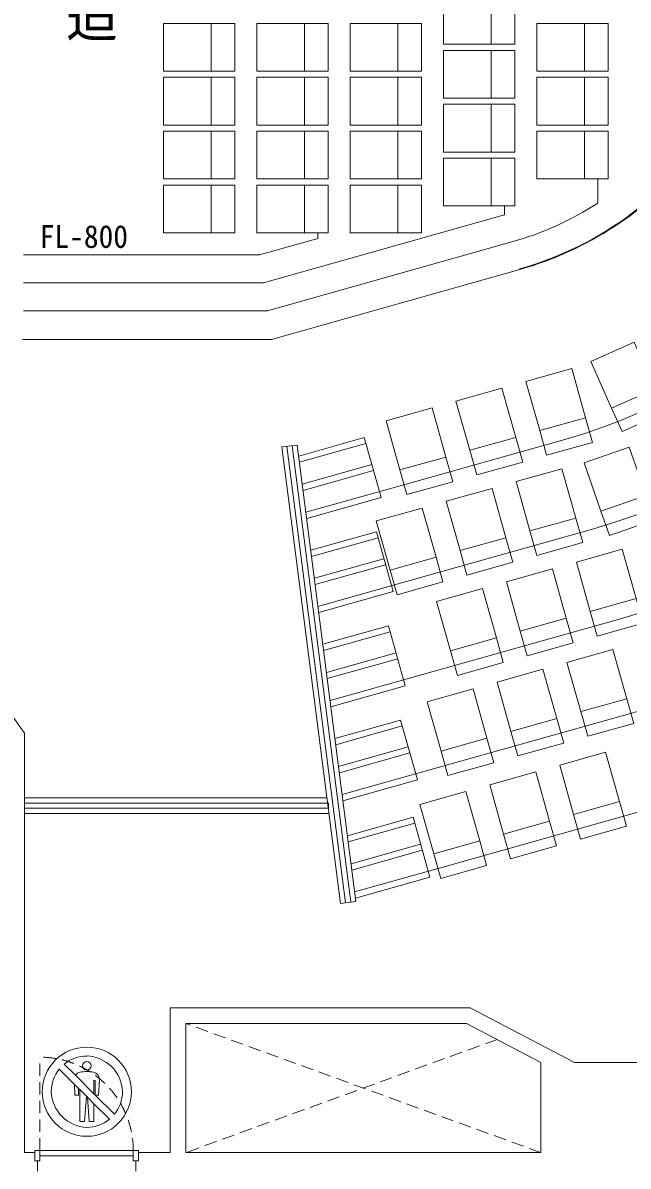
# Model space of a CAD drawing. Units: millimetres, scale not verified. Extents: x -26503 to 29497, y -28039 to 11161.
# Drawn here: x -3722 to 2121, y -21184 to -10151 of the extents above; entities that cross this region are included whole.
import ezdxf
from ezdxf.enums import TextEntityAlignment as Align

# ---------------------------------------------------------------- set-up
doc = ezdxf.new("R2010")
doc.units = ezdxf.units.MM
doc.header["$LTSCALE"] = 100
doc.linetypes.add('DASHED1', pattern=[1.8, 1.2, -0.6])
doc.layers.add('0-0', color=7, linetype='Continuous', lineweight=18)
doc.layers.add('D-F', color=7, linetype='Continuous', lineweight=18)
doc.layers.add('0-A', color=7, linetype='Continuous')
doc.styles.add('@HGｺﾞｼｯｸE', font='')
doc.styles.add('ＭＳ ゴシック', font='')
doc.styles.get('@HGｺﾞｼｯｸE').set_extended_font_data('@HGｺﾞｼｯｸE')
doc.styles.get('ＭＳ ゴシック').set_extended_font_data('MS Gothic')

msp = doc.modelspace()

# ---------------------------------------------------------------- linework, layer by layer
at = {"layer": '0-0'}
for p, q in [((1829.9, -11658.1), (1829.9, -11889.7)), ((-1398.4, -12659.3), (928.8, -12004.7)), ((928.8, -12004.7), (928.8, -11918.4)), ((-1435.7, -12389), (-873.3, -12230.8)), ((-873.3, -12178.7), (-873.3, -12230.8)), ((-1361.1, -12929.6), (999.4, -12265.6)), ((-3716.7, -12389), (-1435.7, -12389)), ((-1323, -13205.9), (1075.3, -12531.3)), ((-3716.7, -12659.3), (-1398.4, -12659.3)), ((-3716.7, -12929.6), (-1361.1, -12929.6)), ((-1323, -13205.9), (-3726.7, -13205.9)), ((-556.8, -18636.1), (-1122.3, -14231.6)), ((-507.2, -18629.8), (-1072.7, -14225.3)), ((-425.7, -14153.8), (-1059, -14331.9)), ((-409.5, -14211.6), (-1051.2, -14392.1)), ((1532.2, -14164.7), (-22.9, -14602.1)), ((-606.5, -18642.5), (-1172, -14238)), ((-352.5, -14414), (-1024.2, -14602.9)), ((-336.3, -14471.8), (-1016.4, -14663.1)), ((-22.9, -14602.1), (-989.4, -14873.9)), ((-263.1, -14732), (-981.6, -14934.2)), ((-309.1, -15062.2), (-942.3, -15240.3)), ((1778.8, -15036.5), (73.2, -15516.3)), ((-292.8, -15120), (-934.6, -15300.5)), ((-235.9, -15322.4), (-907.5, -15511.3)), ((-219.6, -15380.2), (-899.8, -15571.6)), ((73.2, -15516.3), (-872.7, -15782.4)), ((-146.4, -15640.5), (-865, -15842.6)), ((-192.5, -15970.6), (-825.7, -16148.8)), ((2024.1, -15908.7), (136.7, -16439.7)), ((-176.2, -16028.5), (-818, -16209)), ((-119.3, -16230.8), (-790.9, -16419.8)), ((-103, -16288.7), (-783.2, -16480)), ((136.7, -16439.7), (-756.1, -16690.8)), ((-29.8, -16548.9), (-748.4, -16751)), ((-3706.7, -17004.5), (-4027.1, -16553.9)), ((-75.8, -16879.1), (-709.1, -17057.2)), ((2269.5, -16781), (253.3, -17348.1)), ((-59.6, -16936.9), (-701.3, -17117.4)), ((-3706.7, -21054.3), (-3706.7, -17004.5)), ((-2.6, -17139.3), (-674.3, -17328.2)), ((13.6, -17197.1), (-666.5, -17388.4)), ((253.3, -17348.1), (-639.5, -17599.2)), ((86.8, -17457.3), (-631.7, -17659.5)), ((-3706.7, -17630.2), (-786.9, -17630.2)), ((-3570.6, -17630.2), (-917.4, -17630.2)), ((-3706.7, -17730.3), (-3706.7, -17680.3)), ((-3706.7, -17680.3), (-771, -17680.3)), ((-3706.7, -17730.3), (-771, -17730.3)), ((-771, -17730.3), (-771, -17680.3)), ((2523, -17682.1), (389.2, -18282.3)), ((-3706.7, -17780.4), (-767.6, -17780.4)), ((44.7, -17817.6), (-588.6, -17995.7)), ((60.9, -17875.4), (-580.8, -18056)), ((117.9, -18077.8), (-553.8, -18266.8)), ((134.1, -18135.7), (-546, -18327)), ((389.2, -18282.3), (-519, -18537.8)), ((207.3, -18395.9), (-511.2, -18598)), ((-507.2, -18629.8), (-656.1, -18648.9)), ((-606.5, -18642.5), (-556.8, -18636.1)), ((-2300, -19657.6), (-2149.8, -19657.6)), ((-2300, -21054.3), (-2300, -19657.6)), ((-2149.8, -19657.6), (253, -19657.6)), ((253, -19657.6), (597.9, -19657.6)), ((597.9, -19657.6), (1603.4, -20183.2)), ((-2149.8, -19807.8), (253, -19807.8)), ((-2149.8, -19807.8), (-2149.8, -21054.3)), ((253, -19807.8), (561, -19807.8)), ((2480.7, -20183.2), (1603.4, -20183.2)), ((-3606.6, -21054.3), (-3706.7, -21054.3)), ((-3556.5, -21034.3), (-3606.6, -21034.3)), ((-3606.6, -21054.3), (-3606.6, -21134.4)), ((-3556.5, -21134.4), (-3556.5, -21034.3)), ((-3556.5, -21034.3), (-2655.4, -21034.3)), ((-2655.4, -21034.3), (-2605.4, -21034.3)), ((-2655.4, -21134.4), (-2655.4, -21034.3)), ((-2605.4, -21134.4), (-2605.4, -21034.3)), ((-2605.4, -21054.3), (-2605.4, -21134.4)), ((-2605.4, -21054.3), (-2300, -21054.3)), ((-2149.8, -21054.3), (1279.2, -21054.3)), ((-3581.5, -21134.4), (-3606.6, -21134.4)), ((-3581.5, -21134.4), (-3581.5, -21234.5)), ((-2655.4, -21084.3), (-3556.5, -21084.3)), ((-2655.4, -21134.4), (-2605.4, -21134.4)), ((-2630.4, -21134.4), (-2605.4, -21134.4)), ((-2630.4, -21134.4), (-2630.4, -21234.5))]:
    msp.add_line(p, q, dxfattribs=at)
at = {"layer": '0-0', "linetype": 'DASHED1'}
for p, q in [((1279.2, -21054.3), (-2149.8, -19807.8)), ((855.6, -19961.8), (-2149.8, -21054.3)), ((-3556.5, -21034.3), (-3556.5, -20133.2))]:
    msp.add_line(p, q, dxfattribs=at)
at = {"layer": '0-0'}
for points in [[(798.7, -9896), (338.1, -9896), (338.1, -10356.6), (798.7, -10356.6)], [(1028.9, -9896), (798.7, -9896), (798.7, -10356.6), (1028.9, -10356.6)], [(-1904.5, -10156.3), (-2365.1, -10156.3), (-2365.1, -10616.9), (-1904.5, -10616.9)], [(-1674.3, -10156.3), (-1904.5, -10156.3), (-1904.5, -10616.9), (-1674.3, -10616.9)], [(-1003.5, -10156.3), (-1464, -10156.3), (-1464, -10616.9), (-1003.5, -10616.9)], [(-773.2, -10156.3), (-1003.5, -10156.3), (-1003.5, -10616.9), (-773.2, -10616.9)], [(-102.4, -10156.3), (-562.9, -10156.3), (-562.9, -10616.9), (-102.4, -10616.9)], [(127.9, -10156.3), (-102.4, -10156.3), (-102.4, -10616.9), (127.9, -10616.9)], [(1699.7, -10156.3), (1239.2, -10156.3), (1239.2, -10616.9), (1699.7, -10616.9)], [(1930, -10156.3), (1699.7, -10156.3), (1699.7, -10616.9), (1930, -10616.9)], [(798.7, -10416.6), (338.1, -10416.6), (338.1, -10877.2), (798.7, -10877.2)], [(1028.9, -10416.6), (798.7, -10416.6), (798.7, -10877.2), (1028.9, -10877.2)], [(-1904.5, -10676.9), (-2365.1, -10676.9), (-2365.1, -11137.5), (-1904.5, -11137.5)], [(-1674.3, -10676.9), (-1904.5, -10676.9), (-1904.5, -11137.5), (-1674.3, -11137.5)], [(-1003.5, -10676.9), (-1464, -10676.9), (-1464, -11137.5), (-1003.5, -11137.5)], [(-773.2, -10676.9), (-1003.5, -10676.9), (-1003.5, -11137.5), (-773.2, -11137.5)], [(-102.4, -10676.9), (-562.9, -10676.9), (-562.9, -11137.5), (-102.4, -11137.5)], [(127.9, -10676.9), (-102.4, -10676.9), (-102.4, -11137.5), (127.9, -11137.5)], [(1699.7, -10676.9), (1239.2, -10676.9), (1239.2, -11137.5), (1699.7, -11137.5)], [(1930, -10676.9), (1699.7, -10676.9), (1699.7, -11137.5), (1930, -11137.5)], [(798.7, -10937.3), (338.1, -10937.3), (338.1, -11397.8), (798.7, -11397.8)], [(1028.9, -10937.3), (798.7, -10937.3), (798.7, -11397.8), (1028.9, -11397.8)], [(-1904.5, -11197.6), (-2365.1, -11197.6), (-2365.1, -11658.1), (-1904.5, -11658.1)], [(-1674.3, -11197.6), (-1904.5, -11197.6), (-1904.5, -11658.1), (-1674.3, -11658.1)], [(-1003.5, -11197.6), (-1464, -11197.6), (-1464, -11658.1), (-1003.5, -11658.1)], [(-773.2, -11197.6), (-1003.5, -11197.6), (-1003.5, -11658.1), (-773.2, -11658.1)], [(-102.4, -11197.6), (-562.9, -11197.6), (-562.9, -11658.1), (-102.4, -11658.1)], [(127.9, -11197.6), (-102.4, -11197.6), (-102.4, -11658.1), (127.9, -11658.1)], [(1699.7, -11197.6), (1239.2, -11197.6), (1239.2, -11658.1), (1699.7, -11658.1)], [(1930, -11197.6), (1699.7, -11197.6), (1699.7, -11658.1), (1930, -11658.1)], [(798.7, -11457.9), (338.1, -11457.9), (338.1, -11918.4), (798.7, -11918.4)], [(1028.9, -11457.9), (798.7, -11457.9), (798.7, -11918.4), (1028.9, -11918.4)], [(-1904.5, -11718.2), (-2365.1, -11718.2), (-2365.1, -12178.7), (-1904.5, -12178.7)], [(-1674.3, -11718.2), (-1904.5, -11718.2), (-1904.5, -12178.7), (-1674.3, -12178.7)], [(-1003.5, -11718.2), (-1464, -11718.2), (-1464, -12178.7), (-1003.5, -12178.7)], [(-773.2, -11718.2), (-1003.5, -11718.2), (-1003.5, -12178.7), (-773.2, -12178.7)], [(-102.4, -11718.2), (-562.9, -11718.2), (-562.9, -12178.7), (-102.4, -12178.7)], [(127.9, -11718.2), (-102.4, -11718.2), (-102.4, -12178.7), (127.9, -12178.7)], [(1962.3, -13870.8), (1759.6, -13420.4), (2179.6, -13231.4), (2382.3, -13681.8)], [(1267.7, -14086.5), (1133.9, -13611), (1577.3, -13486.3), (1711, -13961.8)], [(593, -14276.3), (459.3, -13800.8), (902.6, -13676.1), (1036.4, -14151.6)], [(2063.7, -14096), (1962.3, -13870.8), (2382.3, -13681.8), (2483.7, -13907)], [(-81.6, -14466.1), (-215.4, -13990.6), (228, -13865.9), (361.7, -14341.4)], [(1334.5, -14324.3), (1267.7, -14086.5), (1711, -13961.8), (1777.9, -14199.5)], [(659.9, -14514), (593, -14276.3), (1036.4, -14151.6), (1103.2, -14389.3)], [(-14.8, -14703.8), (-81.6, -14466.1), (361.7, -14341.4), (428.6, -14579.1)], [(1859, -14864.8), (1696.4, -14398.4), (2131.2, -14246.8), (2293.9, -14713.2)], [(1172.9, -15054.4), (1039.2, -14578.9), (1482.5, -14454.2), (1616.3, -14929.7)], [(498.3, -15244.2), (364.5, -14768.7), (807.9, -14644), (941.6, -15119.5)], [(1940.3, -15098), (1859, -14864.8), (2293.9, -14713.2), (2375.2, -14946.3)], [(-176.4, -15434), (-310.1, -14958.5), (133.2, -14833.8), (267, -15309.2)], [(1239.8, -15292.1), (1172.9, -15054.4), (1616.3, -14929.7), (1683.1, -15167.4)], [(565.1, -15481.9), (498.3, -15244.2), (941.6, -15119.5), (1008.5, -15357.2)], [(-109.5, -15671.7), (-176.4, -15434), (267, -15309.2), (333.8, -15547)], [(1755.2, -15831.9), (1621.4, -15356.4), (2064.8, -15231.7), (2198.5, -15707.2)], [(1080.5, -16021.6), (946.8, -15546.2), (1390.1, -15421.5), (1523.8, -15896.9)], [(405.9, -16211.4), (272.1, -15736), (715.4, -15611.2), (849.2, -16086.7)], [(1822, -16069.6), (1755.2, -15831.9), (2198.5, -15707.2), (2265.4, -15944.9)], [(1147.4, -16259.4), (1080.5, -16021.6), (1523.8, -15896.9), (1590.7, -16134.7)], [(472.7, -16449.2), (405.9, -16211.4), (849.2, -16086.7), (916.1, -16324.4)], [(1664.5, -16798.6), (1530.7, -16323.2), (1974.1, -16198.4), (2107.8, -16673.9)], [(989.8, -16988.4), (856.1, -16512.9), (1299.4, -16388.2), (1433.2, -16863.7)], [(315.2, -17178.2), (181.4, -16702.7), (624.8, -16578), (758.5, -17053.5)], [(1731.4, -17036.4), (1664.5, -16798.6), (2107.8, -16673.9), (2174.7, -16911.6)], [(1056.7, -17226.1), (989.8, -16988.4), (1433.2, -16863.7), (1500, -17101.4)], [(382.1, -17415.9), (315.2, -17178.2), (758.5, -17053.5), (825.4, -17291.2)], [(1594.2, -17790.8), (1460.5, -17315.4), (1903.8, -17190.7), (2037.5, -17666.1)], [(919.5, -17980.6), (785.8, -17505.1), (1229.1, -17380.4), (1362.9, -17855.9)], [(244.9, -18170.4), (111.2, -17694.9), (554.5, -17570.2), (688.2, -18045.7)], [(1661.1, -18028.6), (1594.2, -17790.8), (2037.5, -17666.1), (2104.4, -17903.9)], [(986.4, -18218.3), (919.5, -17980.6), (1362.9, -17855.9), (1429.8, -18093.6)], [(311.8, -18408.1), (244.9, -18170.4), (688.2, -18045.7), (755.1, -18283.4)]]:
    msp.add_lwpolyline(points, close=True, dxfattribs=at)
for points in [[(-656.1, -18648.9), (-1221.6, -14244.4), (-1072.7, -14225.3)], [(-425.7, -14153.8), (-279.3, -14674.2), (-263.1, -14732)], [(-309.1, -15062.2), (-162.7, -15582.6), (-146.4, -15640.5)], [(-192.5, -15970.6), (-46.1, -16491.1), (-29.8, -16548.9)], [(-75.8, -16879.1), (70.6, -17399.5), (86.8, -17457.3)], [(44.7, -17817.6), (191.1, -18338), (207.3, -18395.9)], [(561, -19807.8), (1279.2, -20183.3), (1279.2, -21054.3)], [(-3556.5, -21134.4), (-3606.6, -21134.4), (-3606.6, -21034.3)]]:
    msp.add_lwpolyline(points, dxfattribs=at)
for radius, start, end in [(5005.9, 285.69534, 349.0472), (5912, 285.71065, 350.74197), (6818.1, 285.71065, 351.98103), (3303.9, 285.71066, 320.59946), (3309.9, 285.73038, 320.59946), (3033.6, 285.71066, 302.99417)]:
    msp.add_arc((177.9, -9345.4), radius, start, end, dxfattribs=at)
at = {"layer": '0-0', "linetype": 'DASHED1'}
msp.add_arc((-3556.5, -21034.3), 901.1, 0, 90, dxfattribs=at)
at = {"layer": 'D-F'}
for p, q in [((-3322.2, -20199.7), (-3214, -20308.1)), ((-2990.1, -20498.9), (-2982.2, -20350.7))]:
    msp.add_line(p, q, dxfattribs=at)
for points in [[(-3082.9, -20752.1), (-3099.1, -20520.3), (-3108.8, -20510.5), (-3125.8, -20752.1), (-3173, -20752.1), (-3173, -20446.3), (-3183.7, -20435.7), (-3183.7, -20498.9), (-3218.5, -20498.9), (-3224.1, -20395.3), (-3370.7, -20248.7)], [(-3214, -20308.1), (-3035.7, -20486.3), (-3035.7, -20357.3), (-3025, -20357.3), (-3025, -20496.9), (-3023.2, -20498.9), (-2990.1, -20498.9)], [(-2982.2, -20350.7), (-2990.1, -20498.9), (-3023.2, -20498.9), (-2837.7, -20684.3)], [(-2886.6, -20732.7), (-3035.7, -20583.7), (-3035.7, -20752.1), (-3082.9, -20752.1)]]:
    msp.add_lwpolyline(points, dxfattribs=at)
for points in [[(-3183.7, -20498.9), (-3183.7, -20435.7), (-3224.1, -20395.3), (-3218.5, -20498.9)], [(-3035.7, -20357.3), (-3035.7, -20486.3), (-3025, -20496.9), (-3025, -20357.3)], [(-3125.8, -20752.1), (-3108.8, -20510.5), (-3173, -20446.3), (-3173, -20752.1)], [(-3082.9, -20752.1), (-3035.7, -20752.1), (-3035.7, -20583.7), (-3099.1, -20520.3)], [(-3023.2, -20498.9), (-3025, -20496.9), (-3025, -20498.9)]]:
    msp.add_lwpolyline(points, close=True, dxfattribs=at)
for centre, radius, start, end in [((-3104.3, -20466.4), 430.3, 90.01331, 180.01066), ((-3104.4, -20466.4), 430.3, 359.99201, 89.98935), ((-3102.5, -20469.2), 347.6, 90.17441, 129.18968), ((-3102.7, -20217.5), 44.6, 92.06739, 177.98594), ((-3106, -20217.5), 44.6, 2.02021, 87.81967), ((-3116.8, -20478.8), 357.6, 2.10521, 87.88481), ((-3101.2, -20466.8), 346.8, 141.02952, 179.82214), ((-3155.4, -20345.9), 69.7, 101.00287, 147.14539), ((-3104.4, -20631), 359.3, 89.98013, 100.30929), ((-3102.8, -20214.2), 44.5, 182.1377, 268.07609), ((-3106, -20214.2), 44.5, 272.10635, 357.78666), ((-3103.5, -20622.1), 350.4, 79.56016, 90.14089), ((-3055.2, -20348.9), 73, 358.57678, 77.97511), ((-3104.4, -20466.5), 430.2, 180.00266, 270.00001), ((-3090.4, -20452.6), 357.8, 182.10188, 267.88148), ((-3104.3, -20466.5), 430.2, 269.99733, 359.99468), ((-3107.3, -20464.5), 347.8, 320.81515, 359.80815), ((-3104.6, -20464.3), 345.8, 270.16395, 309.09017)]:
    msp.add_arc(centre, radius, start, end, dxfattribs=at)

# ---------------------------------------------------------------- texts
at = {"layer": '0-A', "style": '@HGｺﾞｼｯｸE'}
msp.add_text('前舞台迫', height=366.6, rotation=270, dxfattribs=at).set_placement((-3355.3, -8345.4), align=Align.BOTTOM_LEFT)
at = {"layer": '0-A', "style": 'ＭＳ ゴシック', "width": 0.95}
msp.add_text('FL-800', height=219.9, dxfattribs=at).set_placement((-3559.1, -12389), align=Align.BOTTOM_LEFT)

doc.saveas('drawing.dxf')
